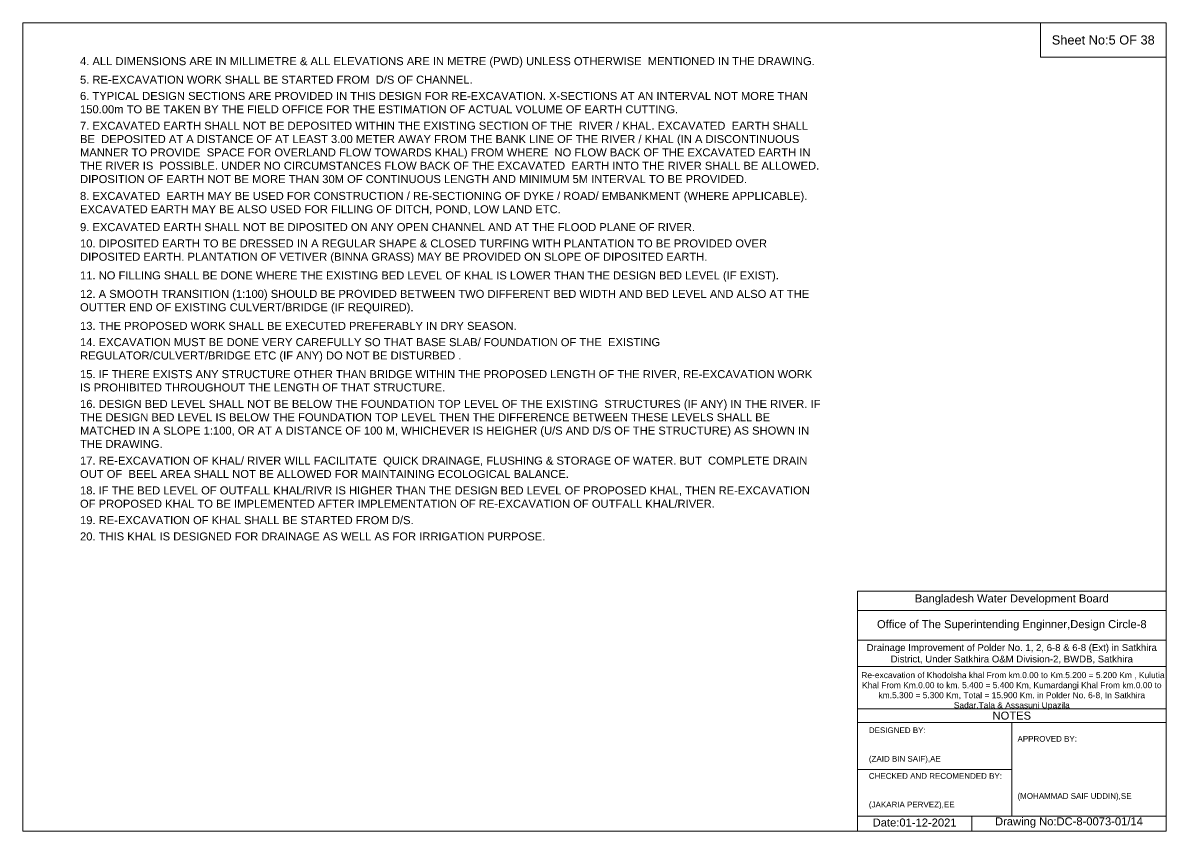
# Model space of a CAD drawing. Header units: inches. Extents: x 93000 to 476000, y -4242 to 0.
# Drawn here: x 140000 to 146000, y -4242 to 0 of the extents above; entities that cross this region are included whole.
import ezdxf

# ---------------------------------------------------------------- set-up
doc = ezdxf.new("R2010")
doc.units = ezdxf.units.IN
doc.header["$LTSCALE"] = 7
doc.header["$MEASUREMENT"] = 0
doc.layers.add('Cross section Data Border', color=7, linetype='Continuous', lineweight=9)
doc.styles.get("Standard").update_dxf_attribs({"font": 'arial.ttf'})

msp = doc.modelspace()

# ---------------------------------------------------------------- linework, layer by layer
at = {"layer": 'Cross section Data Border'}
for points in [[(140000, 0), (146000, 0), (146000, -4242), (140000, -4242)], [(145340, 0), (146000, 0), (146000, -180), (145340, -180)]]:
    msp.add_lwpolyline(points, close=True, dxfattribs=at)
for points in [[(144380, -4242), (144380, -2982), (146000, -2982)], [(144380, -3084), (146000, -3084)], [(144380, -3240), (146000, -3240)], [(144380, -3378), (146000, -3378)], [(144380, -3600), (146000, -3600)], [(144380, -3672), (146000, -3672)], [(145190, -3672), (145190, -4164)], [(144380, -3918), (145190, -3918)], [(144380, -4164), (146000, -4164)], [(144980, -4164), (144980, -4242)]]:
    msp.add_lwpolyline(points, dxfattribs=at)

# ---------------------------------------------------------------- texts
at = {"layer": 'Cross section Data Border', "attachment_point": 5}
for s, insert, char_height in [('Sheet No:5 OF 38', (145670, -90), 48), ('Bangladesh Water Development Board', (145190, -3027), 42), ('Office of The Superintending Enginner,Design Circle-8', (145190, -3162), 42)]:
    msp.add_mtext(s, dxfattribs=dict(at, insert=insert, char_height=char_height))
at = {"layer": 'Cross section Data Border'}
for s, insert, char_height, width, attachment_point in [('4. ALL DIMENSIONS ARE IN MILLIMETRE & ALL ELEVATIONS ARE IN METRE (PWD) UNLESS OTHERWISE  MENTIONED IN THE DRAWING.', (140300, -180), 42, 3900, 1), ('5. RE-EXCAVATION WORK SHALL BE STARTED FROM  D/S OF CHANNEL.', (140300, -277.1), 42, 3900, 1), ('6. TYPICAL DESIGN SECTIONS ARE PROVIDED IN THIS DESIGN FOR RE-EXCAVATION. X-SECTIONS AT AN INTERVAL NOT MORE THAN 150.00m TO BE TAKEN BY THE FIELD OFFICE FOR THE ESTIMATION OF ACTUAL VOLUME OF EARTH CUTTING.', (140300, -362.6), 42, 3900, 1), ('7. EXCAVATED EARTH SHALL NOT BE DEPOSITED WITHIN THE EXISTING SECTION OF THE  RIVER / KHAL. EXCAVATED  EARTH SHALL BE  DEPOSITED AT A DISTANCE OF AT LEAST 3.00 METER AWAY FROM THE BANK LINE OF THE RIVER / KHAL (IN A DISCONTINUOUS  MANNER TO PROVIDE  SPACE FOR OVERLAND FLOW TOWARDS KHAL) FROM WHERE  NO FLOW BACK OF THE EXCAVATED EARTH IN THE RIVER IS  POSSIBLE. UNDER NO CIRCUMSTANCES FLOW BACK OF THE EXCAVATED  EARTH INTO THE RIVER SHALL BE ALLOWED. DIPOSITION OF EARTH NOT BE MORE THAN 30M OF CONTINUOUS LENGTH AND MINIMUM 5M INTERVAL TO BE PROVIDED.', (140300, -518.8), 42, 3900, 1), ('8. EXCAVATED  EARTH MAY BE USED FOR CONSTRUCTION / RE-SECTIONING OF DYKE / ROAD/ EMBANKMENT (WHERE APPLICABLE). EXCAVATED EARTH MAY BE ALSO USED FOR FILLING OF DITCH, POND, LOW LAND ETC.', (140300, -887.2), 42, 3900, 1), ('9. EXCAVATED EARTH SHALL NOT BE DIPOSITED ON ANY OPEN CHANNEL AND AT THE FLOOD PLANE OF RIVER.', (140300, -1051), 42, 3900, 1), ('10. DIPOSITED EARTH TO BE DRESSED IN A REGULAR SHAPE & CLOSED TURFING WITH PLANTATION TO BE PROVIDED OVER DIPOSITED EARTH. PLANTATION OF VETIVER (BINNA GRASS) MAY BE PROVIDED ON SLOPE OF DIPOSITED EARTH.^J', (140300, -1136.5), 42, 3900, 1), ('11. NO FILLING SHALL BE DONE WHERE THE EXISTING BED LEVEL OF KHAL IS LOWER THAN THE DESIGN BED LEVEL (IF EXIST).', (140300, -1304.3), 42, 3900, 1), ('12. A SMOOTH TRANSITION (1:100) SHOULD BE PROVIDED BETWEEN TWO DIFFERENT BED WIDTH AND BED LEVEL AND ALSO AT THE OUTTER END OF EXISTING CULVERT/BRIDGE (IF REQUIRED).', (140300, -1401.4), 42, 3900, 1), ('13. THE PROPOSED WORK SHALL BE EXECUTED PREFERABLY IN DRY SEASON.', (140300, -1569.3), 42, 3900, 1), ('14. EXCAVATION MUST BE DONE VERY CAREFULLY SO THAT BASE SLAB/ FOUNDATION OF THE  EXISTING REGULATOR/CULVERT/BRIDGE ETC (IF ANY) DO NOT BE DISTURBED .^J', (140300, -1654.7), 42, 3900, 1), ('15. IF THERE EXISTS ANY STRUCTURE OTHER THAN BRIDGE WITHIN THE PROPOSED LENGTH OF THE RIVER, RE-EXCAVATION WORK IS PROHIBITED THROUGHOUT THE LENGTH OF THAT STRUCTURE.', (140300, -1822.6), 42, 3900, 1), ('16. DESIGN BED LEVEL SHALL NOT BE BELOW THE FOUNDATION TOP LEVEL OF THE EXISTING  STRUCTURES (IF ANY) IN THE RIVER. IF THE DESIGN BED LEVEL IS BELOW THE FOUNDATION TOP LEVEL THEN THE DIFFERENCE BETWEEN THESE LEVELS SHALL BE MATCHED IN A SLOPE 1:100, OR AT A DISTANCE OF 100 M, WHICHEVER IS HEIGHER (U/S AND D/S OF THE STRUCTURE) AS SHOWN IN THE DRAWING.', (140300, -1978.8), 42, 3900, 1), ('17. RE-EXCAVATION OF KHAL/ RIVER WILL FACILITATE  QUICK DRAINAGE, FLUSHING & STORAGE OF WATER. BUT  COMPLETE DRAIN OUT OF  BEEL AREA SHALL NOT BE ALLOWED FOR MAINTAINING ECOLOGICAL BALANCE.', (140300, -2276.5), 42, 3900, 1), ('18. IF THE BED LEVEL OF OUTFALL KHAL/RIVR IS HIGHER THAN THE DESIGN BED LEVEL OF PROPOSED KHAL, THEN RE-EXCAVATION OF PROPOSED KHAL TO BE IMPLEMENTED AFTER IMPLEMENTATION OF RE-EXCAVATION OF OUTFALL KHAL/RIVER.', (140300, -2432.7), 42, 3900, 1), ('19. RE-EXCAVATION OF KHAL SHALL BE STARTED FROM D/S.', (140300, -2588.9), 42, 3900, 1), ('20. THIS KHAL IS DESIGNED FOR DRAINAGE AS WELL AS FOR IRRIGATION PURPOSE.^J', (140300, -2674.3), 42, 3900, 1), ('Drainage Improvement of Polder No. 1, 2, 6-8 & 6-8 (Ext) in Satkhira District, Under Satkhira O&M Division-2, BWDB, Satkhira', (145190, -3312), 36, 1680, 5), (' Re-excavation of Khodolsha khal From km.0.00 to Km.5.200 = 5.200 Km , Kulutia Khal From Km.0.00 to km. 5.400 = 5.400 Km, Kumardangi Khal From km.0.00 to km.5.300 = 5.300 Km, Total = 15.900 Km. in Polder No. 6-8, In Satkhira Sadar,Tala & Assasuni Upazila', (145190, -3507), 31.6143, 1620, 5), ('NOTES', (145190, -3636), 42, 1680, 5), ('DESIGNED BY:^J^J^J(ZAID BIN SAIF),AE', (144440, -3792), 30, 840, 4), ('APPROVED BY:^J^J^J^J^J^J(MOHAMMAD SAIF UDDIN),SE', (145220, -3912), 30, 840, 4), ('CHECKED AND RECOMENDED BY:^J^J^J(JAKARIA PERVEZ),EE', (144440, -4032), 30, 840, 4), ('Date:01-12-2021', (144680, -4197), 42, 840, 5), ('Drawing No:DC-8-0073-01/14', (145490, -4197), 42, 1320, 5)]:
    msp.add_mtext(s, dxfattribs=dict(at, insert=insert, char_height=char_height, width=width, attachment_point=attachment_point))

doc.saveas('drawing.dxf')
